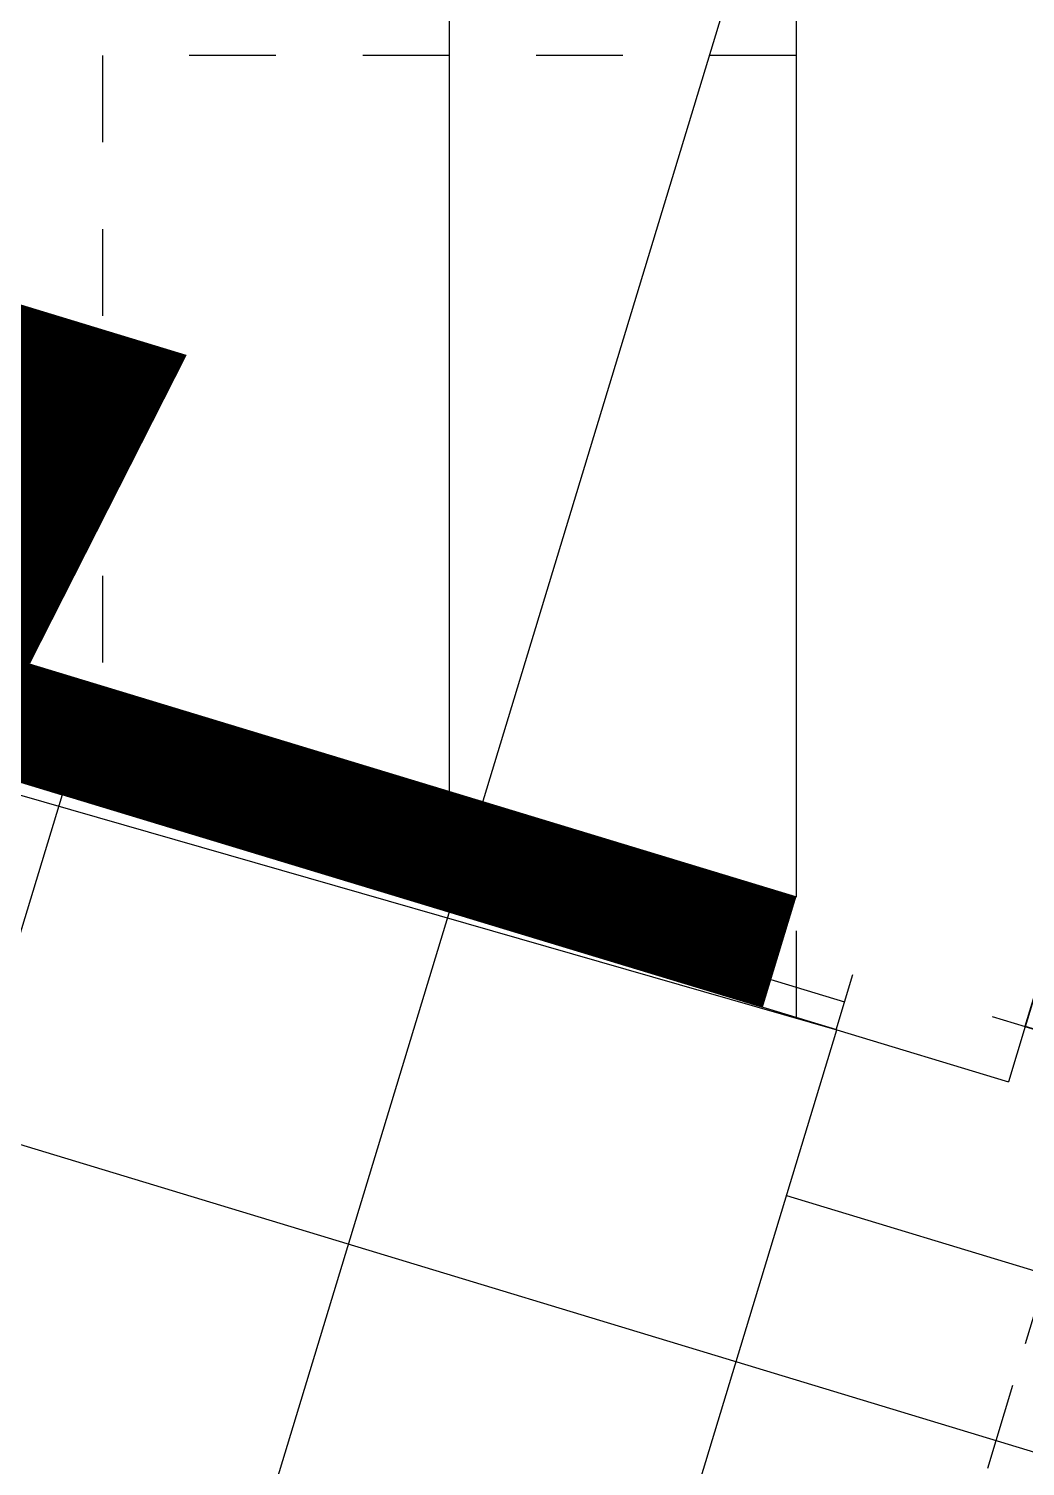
# Model space of a CAD drawing. Header units: metres. Extents: x 630750 to 860239, y 578133 to 726633.
# Drawn here: x 724348 to 725210, y 630694 to 631938 of the extents above; entities that cross this region are included whole.
import ezdxf

# ---------------------------------------------------------------- set-up
doc = ezdxf.new("R2010")
doc.units = ezdxf.units.M
doc.header["$LTSCALE"] = 300
for name, pattern in [('CEN', [62, 60, -1, 0, -1]), ('H2', [0.5, 0.25, -0.25]), ('HID1', [0.375, 0.25, -0.125]), ('HIDDEN-1', [1.4, 0.35, -0.7, 0.35])]:
    doc.linetypes.add(name, pattern=pattern)
for name, color, linetype in [('A-CEN-1', 1, 'Continuous'), ('A-CON', 2, 'Continuous'), ('A-ELE-7', 7, 'Continuous'), ('A-ELE-9', 9, 'Continuous'), ('A-WAL-DW', 7, 'Continuous'), ('A-WIN-GLASS', 4, 'Continuous'), ('AA', 31, 'Continuous'), ('fire shutter', 2, 'Continuous'), ('INT', 117, 'Continuous'), ('KUK-WALL-DRYWALL', 4, 'Continuous'), ('KUK-WALL-FIN 1', 30, 'Continuous'), ('S- S BEAM', 6, 'Continuous')]:
    doc.layers.add(name, color=color, linetype=linetype)
doc.layers.add('ILDIES', color=7, linetype='Continuous', lineweight=35)

msp = doc.modelspace()

# ---------------------------------------------------------------- linework, layer by layer
at = {"color": 252, "linetype": 'H2', "const_width": 100, "elevation": 0}
msp.add_lwpolyline([(713324.2, 634989.4), (715156, 634433.6), (715020.5, 634166.4), (715603.6, 633989.5), (715739, 634256.6), (724412.3, 631624.8), (724276.9, 631357.6), (724997.4, 631139)], dxfattribs=at)
at = {"layer": 'A-CEN-1', "linetype": 'Continuous'}
for p, q in [((724711.9, 631173.4, 0), (724711.9, 655651, 0)), ((694392.6, 640060, 0), (743918.3, 625031.8, 0)), ((716718, 604829.5, 0), (725174.5, 632698.1, 0))]:
    msp.add_line(p, q, dxfattribs=at)
at = {"layer": 'A-CON', "elevation": 0}
msp.add_lwpolyline([(725046.8, 631071.7), (724377, 631275), (724173.7, 630605.2), (724843.6, 630401.9)], close=True, dxfattribs=at)
at = {"layer": 'A-ELE-7', "linetype": 'H2', "elevation": 0}
msp.add_lwpolyline([(725011.9, 631082.3), (725011.9, 631914.4), (724411.9, 631914.4), (724411.9, 631264.4)], dxfattribs=at)
at = {"layer": 'A-ELE-9', "linetype": 'CEN'}
for p, q in [((715713.4, 634316.7, 0), (724483.9, 631655.3, 0)), ((724483.9, 631655.3, 0), (724348.4, 631388.2, 0)), ((724348.4, 631388.2, 0), (725011.9, 631186.8, 0)), ((724348.4, 631388.2), (725011.9, 631186.8)), ((724348.4, 631388.2), (725011.9, 631186.8))]:
    msp.add_line(p, q, dxfattribs=at)
at = {"layer": 'A-WAL-DW', "linetype": 'Continuous'}
for p, q in [((715573.4, 633946.4, 0), (724377, 631275, 0)), ((725046.8, 631071.7, 0), (725195.1, 631026.7, 0)), ((725046.8, 631071.7), (725195.1, 631026.7)), ((725209.7, 631074.6, 0), (725195.1, 631026.7, 0)), ((725209.6, 631074.6), (725195.1, 631026.7)), ((725003.2, 630928.2), (725295.1, 630839.6)), ((725003.3, 630928.2, 0), (725295.1, 630839.6, 0))]:
    msp.add_line(p, q, dxfattribs=at)
at = {"layer": 'A-WAL-DW'}
for p, q in [((724643.1, 631194.2, 0), (724657.6, 631242.1, 0)), ((724643.1, 631194.2), (724657.6, 631242.1)), ((724786.6, 631150.7), (724801.2, 631198.5)), ((724786.7, 631150.7, 0), (724801.2, 631198.5, 0))]:
    msp.add_line(p, q, dxfattribs=at)
at = {"layer": 'A-WAL-DW', "color": 251, "linetype": 'HID1', "elevation": 0}
msp.add_lwpolyline([(724576.4, 629228.9), (724720, 629185.4), (725228.1, 630860)], dxfattribs=at)
at = {"layer": 'A-WIN-GLASS'}
for p, q in [((725011.9, 631186.8, 0), (725011.9, 652547, 0)), ((725046.2, 631071.7, 0), (725060.7, 631119.6, 0)), ((725046.2, 631071.7), (725060.7, 631119.6))]:
    msp.add_line(p, q, dxfattribs=at)
at = {"layer": 'AA', "ltscale": 0.7}
msp.add_lwpolyline([(718415.1, 632979.6), (725046.8, 631071.7)], dxfattribs=at)
at = {"layer": 'fire shutter', "color": 2, "linetype": 'HIDDEN-1', "elevation": 0}
msp.add_lwpolyline([(713324.2, 634989.4), (715156, 634433.6), (715020.5, 634166.4), (715603.6, 633989.5), (715739, 634256.6), (724412.3, 631624.8), (724276.9, 631357.6), (725209.7, 631074.6)], dxfattribs=at)
at = {"layer": 'ILDIES'}
msp.add_lwpolyline([(725266, 631260.2), (725209.6, 631074.6), (725281.4, 631052.8)], dxfattribs=at)
at = {"layer": 'INT'}
for p, q in [((724911.9, 631198.2, 0), (724961.9, 631198.2, 0)), ((724911.9, 631198.2), (724961.9, 631198.2))]:
    msp.add_line(p, q, dxfattribs=at)
at = {"layer": 'KUK-WALL-DRYWALL'}
msp.add_line((715573.3, 633946.4), (724377, 631275), dxfattribs=at)
at = {"layer": 'KUK-WALL-FIN 1'}
msp.add_line((713346, 634648.4), (725053.5, 631095.8), dxfattribs=at)
at = {"layer": 'S- S BEAM'}
msp.add_line((724711.9, 631173.4, 0), (724711.9, 652624.7, 0), dxfattribs=at)

doc.saveas('drawing.dxf')
